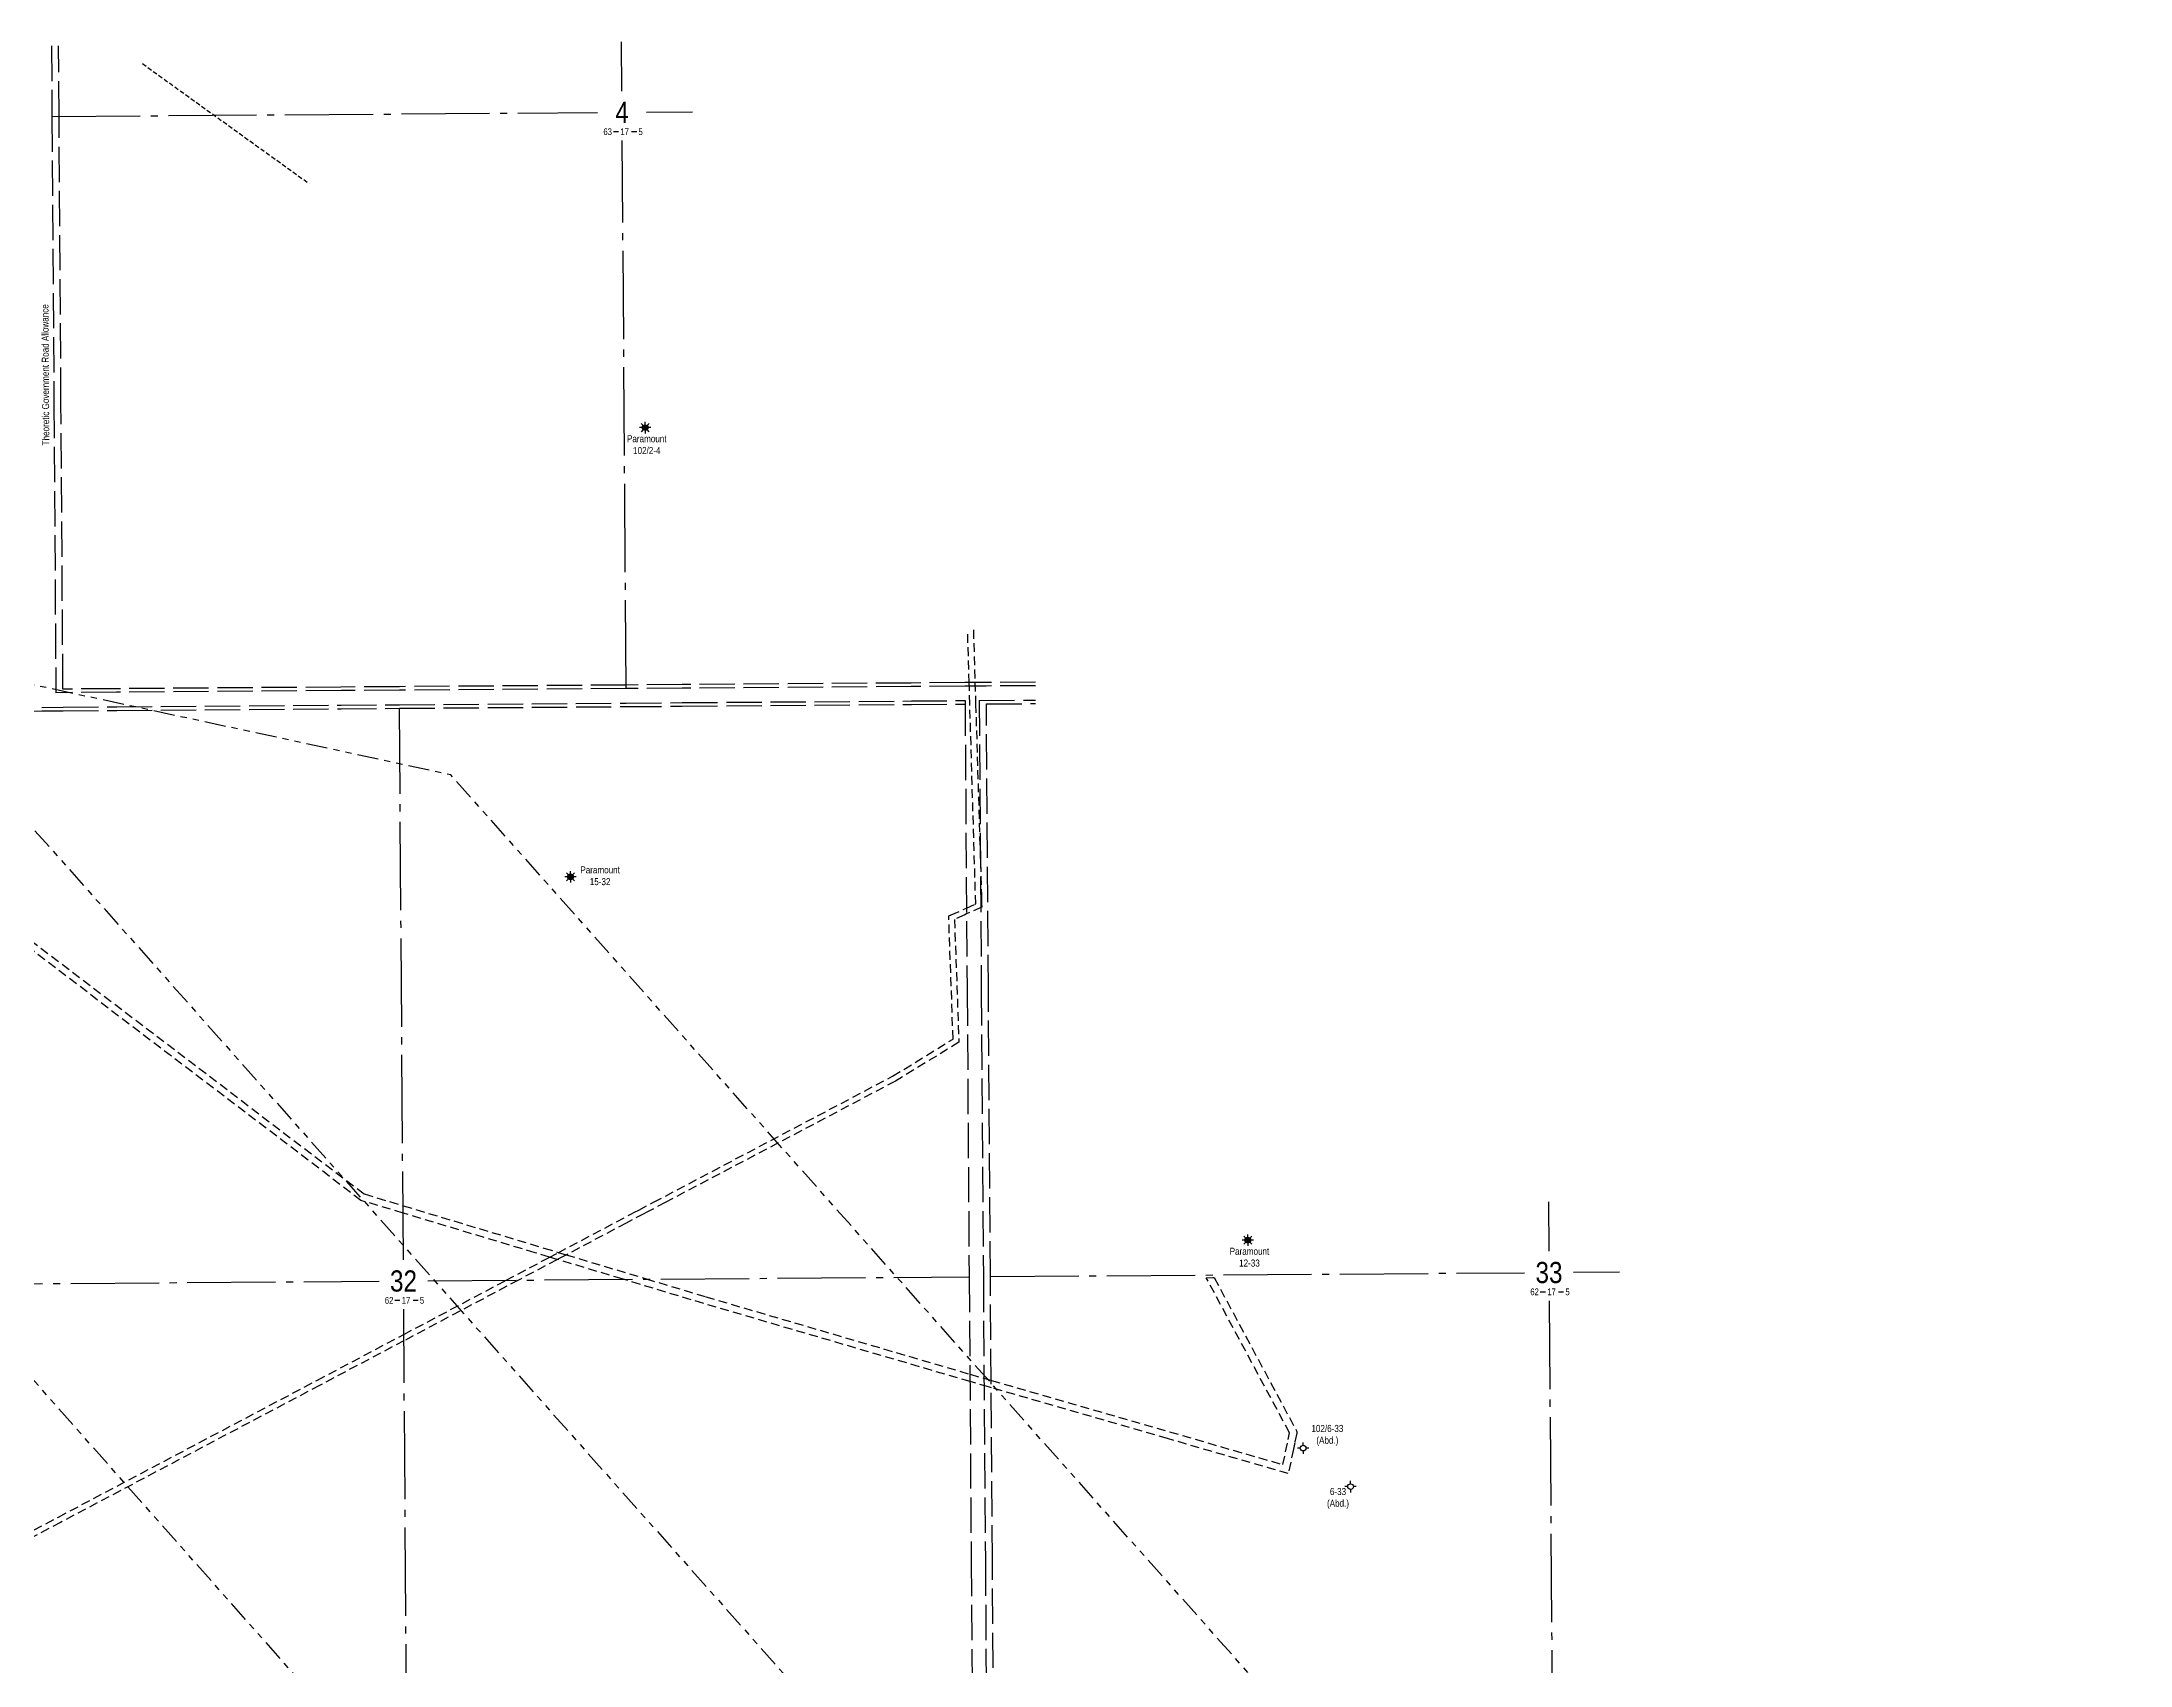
# Model space of a CAD drawing. Extents: x 522868 to 559106, y 6019929 to 6031707.
# Drawn here: x 531038 to 533996, y 6028349 to 6030648 of the extents above; entities that cross this region are included whole.
import ezdxf
from ezdxf.enums import TextEntityAlignment as Align

# ---------------------------------------------------------------- set-up
doc = ezdxf.new("R2010")
doc.units = 0
doc.header["$LTSCALE"] = 5
for name, pattern in [('foc-ACCESSROAD', [3.75, 2.5, -1.25]), ('foc-DRILLPATH', [14.75, 6, -1.75, 1.75, -1.75, 1.75, -1.75]), ('foc-QUARTERLINE', [33, 25, -3, 2, -3]), ('foc-TIELINE', [1.875, 1.25, -0.625]), ('foc-UNSURVEYED', [12.5, 10, -2.5])]:
    doc.linetypes.add(name, pattern=pattern)
for name, color, linetype in [('10', 1, 'Continuous'), ('9', 3, 'Continuous'), ('ABADATA-DRILL-T', 8, 'Continuous'), ('F-AR', 190, 'foc-ACCESSROAD'), ('L-ROAD-T', 7, 'Continuous'), ('L-SECLBL', 7, 'Continuous'), ('L-SECQ', 8, 'foc-QUARTERLINE'), ('L-USEC', 7, 'foc-UNSURVEYED'), ('P-BUFFER-YELLOW', 50, 'foc-TIELINE'), ('P-PDRILLPATH', 12, 'foc-DRILLPATH')]:
    doc.layers.add(name, color=color, linetype=linetype)
doc.styles.add('80L', font='ARIALN.TTF', dxfattribs={"height": 10})
doc.styles.add('SIMPLEX', font='ARIALN.TTF')

# ---------------------------------------------------------------- blocks, each defined once
blk = doc.blocks.new('L-SECLBL')
at = {"layer": '9', "color": 7}
for p, q in [((-5.1, -27.8), (-12.3, -27.8)), ((20.7, -27.8), (13.5, -27.8))]:
    blk.add_line(p, q, dxfattribs=at)
at = {"layer": '10', "color": 2, "style": 'SIMPLEX'}
blk.add_attdef('SEC', text='', height=30, dxfattribs=at).set_placement((0, 0), align=Align.MIDDLE)
at = {"layer": '10', "color": 5, "style": '80L'}
blk.add_attdef('TWP', text='', height=9.5, dxfattribs=at).set_placement((-14.4, -27.4), align=Align.MIDDLE_RIGHT)
blk.add_attdef('RGE', text='', height=9.5, dxfattribs=at).set_placement((3.6, -27.4), align=Align.MIDDLE_CENTER)
blk.add_attdef('MER', text='', height=9.5, dxfattribs=at).set_placement((23.2, -27.4), align=Align.MIDDLE_LEFT)
blk = doc.blocks.new('GABD')
for p, q in [((-0.81, 0), (-1.62, 0)), ((0, 0.81), (0, 1.62)), ((1.62, 0), (0.81, 0)), ((0, -0.81), (0, -1.62))]:
    blk.add_line(p, q)
blk.add_circle((0, 0), 0.8)
blk = doc.blocks.new('GAS')
h = blk.add_hatch(color=255)
h.dxf.hatch_style = 1
edge = h.paths.add_edge_path()
edge.add_arc((0, 0), 0.9, 0, 360)
for p, q in [((-0.81, 0), (-1.62, 0)), ((-0.57, 0.57), (-1.14, 1.14)), ((0, 0.81), (0, 1.62)), ((0.57, 0.57), (1.14, 1.14)), ((1.62, 0), (0.81, 0)), ((-0.57, -0.57), (-1.14, -1.14)), ((0, -0.81), (0, -1.62)), ((1.14, -1.14), (0.57, -0.57))]:
    blk.add_line(p, q)
blk.add_circle((0, 0), 0.8)

msp = doc.modelspace()

# ---------------------------------------------------------------- linework, layer by layer
at = {"layer": 'F-AR'}
for points in [[(532357.207, 6029815.196), (532359.468, 6029740.619), (532360.389, 6029710.243), (532368.551, 6029440.744), (532368.739, 6029432.705), (532368.77, 6029431.39), (532368.907, 6029426.991), (532369.045, 6029422.567), (532347.596, 6029412.951), (532344.951, 6029411.765), (532330.51, 6029405.291), (532336.722, 6029231.488), (532246.736, 6029176.191), (531920.646, 6029004.413), (531893.591, 6028990.163), (531890.34, 6028988.451), (531873.769, 6028979.686), (531865.406, 6028975.26), (531779.787, 6028929.956), (531767.2, 6028923.297), (531712.786, 6028894.501), (531550.547, 6028808.662), (531431.15, 6028745.487), (531064.077, 6028551.516), (530762.073, 6028391.929)], [(530827.883, 6028435.758), (531061.301, 6028559.097), (531427.41, 6028752.561), (531550.485, 6028817.683), (531695.43, 6028894.373), (531756.292, 6028926.579), (531768.877, 6028933.238), (531871.869, 6028987.733), (531877.294, 6028990.607), (531883.234, 6028993.753), (531904.317, 6029004.859), (532242.759, 6029183.141), (532328.509, 6029235.836), (532322.281, 6029410.104), (532325.567, 6029411.577), (532347.536, 6029421.418), (532359.778, 6029426.901), (532360.548, 6029427.246), (532352.172, 6029710.182), (532351.273, 6029740.56), (532349.065, 6029815.136)], [(530991.629, 6029398.786), (531494.38, 6029016.484), (531549.645, 6028999.86), (531748.848, 6028939.937), (531769.295, 6028933.786), (531780.204, 6028930.505), (531893.626, 6028896.379), (531978.119, 6028870.97), (532352.65, 6028761.271), (532381.405, 6028752.848), (532382.873, 6028752.425), (532635.221, 6028679.683), (532795.745, 6028633.249), (532803.105, 6028668.629), (532805.122, 6028678.322), (532687.091, 6028897.965), (532696.537, 6028898.035), (532698.402, 6028898.049), (532815.657, 6028679.85), (532815.218, 6028677.731), (532812.537, 6028664.82), (532810.529, 6028655.2), (532803.339, 6028620.64), (532632.446, 6028670.073), (532382.947, 6028741.994), (532378.605, 6028743.245), (532352.724, 6028750.826), (531975.272, 6028861.381), (531859.736, 6028896.128), (531767.619, 6028923.845), (531756.71, 6028927.127), (531736.262, 6028933.278), (531549.717, 6028989.393), (531489.765, 6029007.427), (530984.517, 6029391.628)]]:
    msp.add_lwpolyline(points, dxfattribs=at)
at = {"layer": 'L-SECQ', "flags": 128}
for points in [[(531859.411, 6030577.973), (531858.918, 6030647.932)], [(531051.93, 6030542.213), (531824.964, 6030547.741)], [(531894.208, 6030548.236), (531959.567, 6030548.704)], [(531865.371, 6029732.073), (531859.904, 6030508.011)], [(531549.753, 6028923.307), (531544.343, 6029704.203)], [(533171.908, 6029005.276), (533172.418, 6028935.331)], [(530748.677, 6028887.373), (531515.284, 6028893.049)], [(531584.564, 6028893.562), (532351.247, 6028899.239)], [(532381.406, 6028899.462), (533137.959, 6028905.074)], [(533207.239, 6028905.588), (533272.581, 6028906.073)], [(533172.928, 6028865.333), (533178.493, 6028101.2)], [(531555.532, 6028089.17), (531550.238, 6028853.309)]]:
    msp.add_lwpolyline(points, dxfattribs=at)
at = {"layer": 'L-USEC'}
for p, q in [((531051.243, 6030642.197), (531051.93, 6030542.208)), ((531061.982, 6030542.285), (531061.295, 6030642.262)), ((531051.93, 6030542.207), (531054.712, 6030136.764)), ((531064.766, 6030136.841), (531061.982, 6030542.285)), ((531054.712, 6030136.764), (531057.528, 6029726.298)), ((531067.546, 6029731.397), (531064.766, 6030136.841)), ((531143.596, 6029726.913), (531057.528, 6029726.298)), ((531143.56, 6029731.94), (531067.546, 6029731.397)), ((531461.41, 6029734.213), (531143.56, 6029731.94)), ((531461.446, 6029729.183), (531143.596, 6029726.911)), ((531544.13, 6029734.804), (531461.41, 6029734.213)), ((531544.166, 6029729.776), (531461.446, 6029729.186)), ((531865.335, 6029737.101), (531544.13, 6029734.804)), ((531865.371, 6029732.073), (531544.166, 6029729.776)), ((531944.7, 6029737.668), (531865.335, 6029737.101)), ((531944.735, 6029732.64), (531865.371, 6029732.073)), ((532269.255, 6029739.99), (531944.7, 6029737.668)), ((532269.291, 6029734.963), (531944.736, 6029732.64)), ((532345.268, 6029740.534), (532269.255, 6029739.99)), ((532345.304, 6029735.506), (532269.291, 6029734.963)), ((532375.427, 6029740.75), (532345.268, 6029740.534)), ((532375.463, 6029735.722), (532345.304, 6029735.506)), ((532445.213, 6029741.249), (532375.427, 6029740.75)), ((532445.249, 6029736.222), (532375.463, 6029735.722)), ((530753.257, 6029698.346), (531037.599, 6029700.452)), ((531037.562, 6029705.479), (531067.72, 6029705.702)), ((531037.599, 6029700.452), (531067.757, 6029700.675)), ((531067.72, 6029705.702), (531143.732, 6029706.265)), ((531067.757, 6029700.675), (531143.769, 6029701.238)), ((531143.732, 6029706.268), (531461.585, 6029708.62)), ((531143.769, 6029701.238), (531461.623, 6029703.59)), ((531461.586, 6029708.618), (531544.306, 6029709.23)), ((531461.623, 6029703.59), (531544.343, 6029704.203)), ((531544.306, 6029709.23), (531865.512, 6029711.607)), ((531544.343, 6029704.203), (531865.55, 6029706.58)), ((531865.512, 6029711.607), (531944.876, 6029712.195)), ((531865.55, 6029706.58), (531944.913, 6029707.167)), ((531944.876, 6029712.195), (532269.436, 6029714.596)), ((531944.913, 6029707.167), (532269.473, 6029709.569)), ((532269.436, 6029714.596), (532345.449, 6029715.159)), ((532269.473, 6029709.569), (532345.484, 6029710.132)), ((532345.449, 6029715.159), (532348.366, 6029304.686)), ((532365.554, 6029715.308), (532445.393, 6029715.9)), ((532365.554, 6029715.308), (532368.472, 6029304.829)), ((532375.643, 6029710.356), (532445.429, 6029710.873)), ((532378.525, 6029304.91), (532375.643, 6029710.356)), ((532348.366, 6029304.686), (532351.247, 6028899.239)), ((532368.472, 6029304.829), (532371.353, 6028899.382)), ((532381.406, 6028899.462), (532378.525, 6029304.91)), ((532351.247, 6028899.239), (532354.105, 6028497.174)), ((532371.353, 6028899.382), (532374.211, 6028497.317)), ((532384.264, 6028497.398), (532381.406, 6028899.462)), ((532354.105, 6028497.174), (532356.962, 6028095.108)), ((532374.211, 6028497.317), (532377.068, 6028095.251)), ((532387.12, 6028095.332), (532384.264, 6028497.398))]:
    msp.add_line(p, q, dxfattribs=at)
at = {"layer": 'P-BUFFER-YELLOW', "flags": 128}
msp.add_lwpolyline([(531180.274, 6030616.983), (531416.468, 6030447.045)], dxfattribs=at)
at = {"layer": 'P-PDRILLPATH', "flags": 128}
for points in [[(532940.648, 6026592.78), (530274.968, 6029599.985), (530158.848, 6029915.065)], [(530161.897, 6029919.007), (530962.092, 6029604.951), (533635.179, 6026596.2)], [(534290.179, 6026601.049), (531617.091, 6029609.801), (530164.881, 6029922.918)]]:
    msp.add_lwpolyline(points, dxfattribs=at)

# ---------------------------------------------------------------- block references
at = {"layer": 'ABADATA-DRILL-T', "linetype": 'Continuous', "xscale": 4.999999999999956, "yscale": 4.999999999999956, "zscale": 4.999999999999956}
for name, p in [('GAS', (531892.315, 6030101.578)), ('GAS', (531786.547, 6029465.476)), ('GAS', (532746.06, 6028951.047)), ('GABD', (532824.313, 6028656.625)), ('GABD', (532891.567, 6028602.14))]:
    msp.add_blockref(name, p, dxfattribs=at)
at = {"layer": 'L-SECLBL', "color": 2, "xscale": 0.99947305, "yscale": 0.99947305, "zscale": 0.99947305}
for p, values in [((531859.622, 6030547.989), {'SEC': '4', 'TWP': '63', 'RGE': '17', 'MER': '5'}), ((533172.636, 6028905.331), {'SEC': '33', 'TWP': '62', 'RGE': '17', 'MER': '5'}), ((531549.961, 6028893.308), {'SEC': '32', 'TWP': '62', 'RGE': '17', 'MER': '5'})]:
    msp.add_blockref('L-SECLBL', p, dxfattribs=at).add_auto_attribs(values)

# ---------------------------------------------------------------- texts
at = {"layer": 'ABADATA-DRILL-T', "linetype": 'Continuous', "char_height": 10, "attachment_point": 1, "style": '80L'}
for s, width, insert in [('\\pxqc;Paramount\\P102/2-4', 56.06862, (531866.535, 6030090.887)), ('\\pxqc;Paramount\\P15-32', 56.06862, (531800.461, 6029480.46)), ('\\pxqc;Paramount\\P12-33', 56.06862, (532720.279, 6028940.357)), ('\\pxqc;102/6-33\\P(Abd.)', 44.7794, (532836.321, 6028689.487)), ('\\pxqc;6-33\\P(Abd.)', 30.59795, (532858.461, 6028600.187))]:
    msp.add_mtext_dynamic_manual_height_columns(s, width=width, gutter_width=50, heights=[0], dxfattribs=dict(at, insert=insert))
at = {"layer": 'L-ROAD-T', "style": '80L'}
msp.add_text('Theoretic Government Road Allowance', height=9.99473, rotation=90.34586, dxfattribs=at).set_placement((531042.64, 6030176.387), align=Align.MIDDLE_CENTER)

doc.saveas('drawing.dxf')
